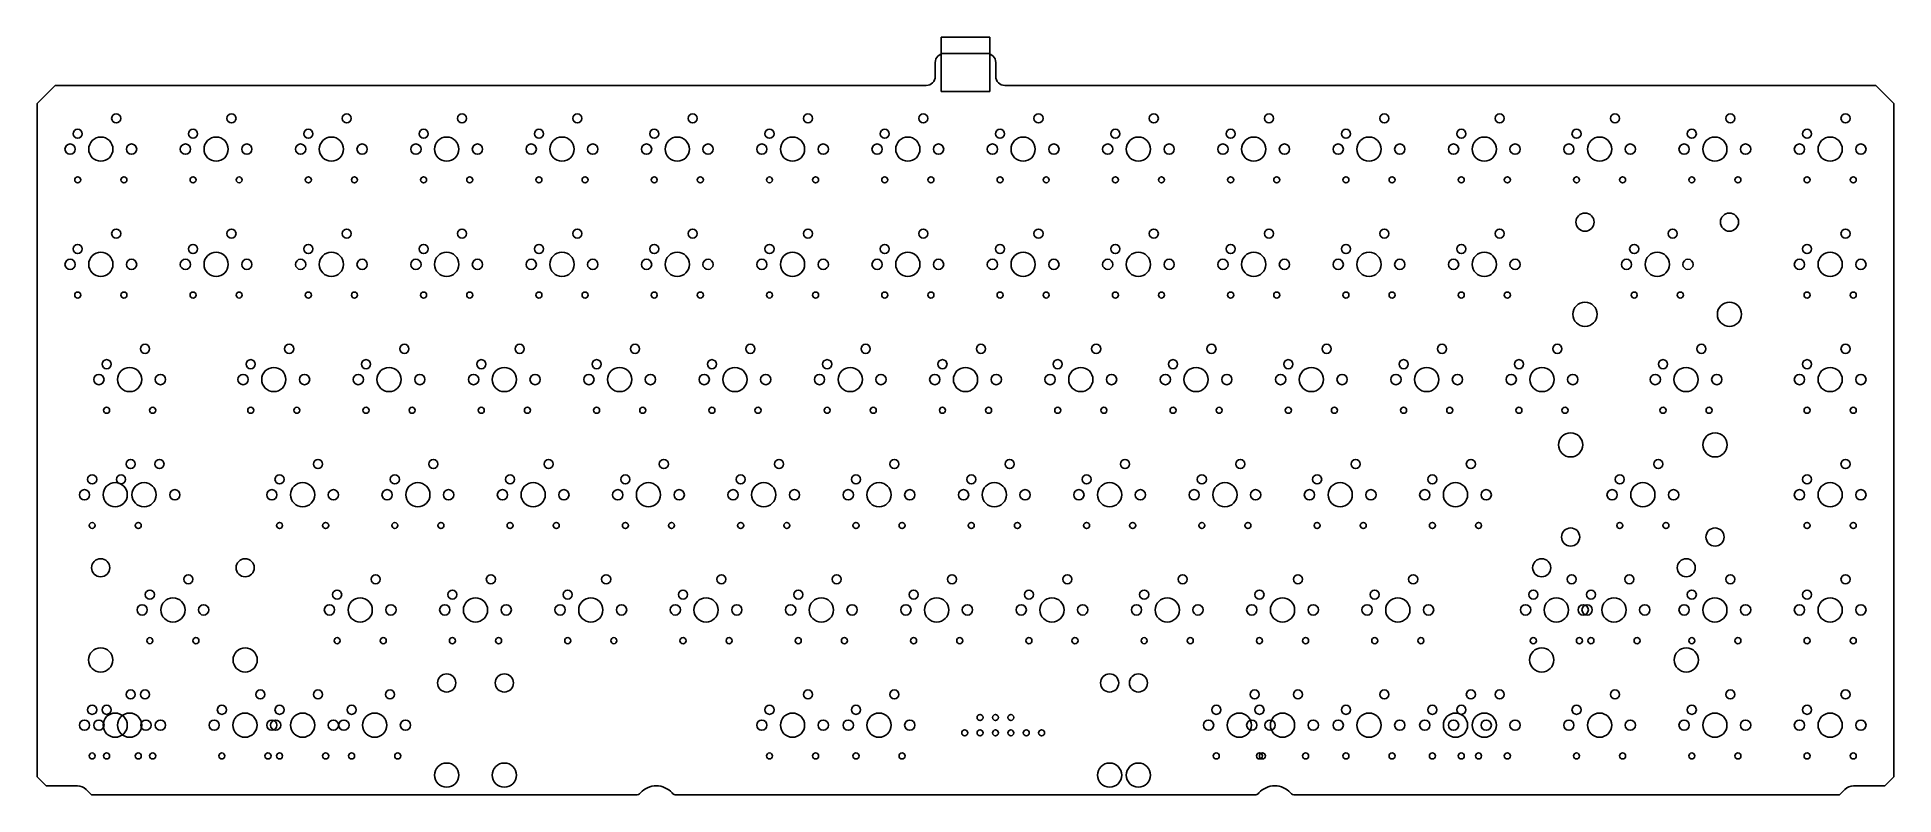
# Model space of a CAD drawing. Header units: millimetres. Extents: x 386 to 693, y 221 to 346.
import ezdxf

# ---------------------------------------------------------------- set-up
doc = ezdxf.new("R2010")
doc.units = ezdxf.units.MM
doc.layers.add('기판1.5t', color=72, linetype='Continuous')

msp = doc.modelspace()

# ---------------------------------------------------------------- linework, layer by layer
at = {"layer": '기판1.5t', "color": 5}
for p, q in [((535.32, 346.18), (543.32, 346.18)), ((535.32, 337.18), (535.32, 346.18)), ((535.32, 346.18), (543.32, 346.18)), ((535.32, 337.18), (535.32, 346.18)), ((535.32, 346.18), (543.32, 346.18)), ((535.32, 337.18), (535.32, 346.18)), ((543.32, 337.18), (543.32, 346.18)), ((543.32, 337.18), (543.32, 346.18)), ((543.32, 337.18), (543.32, 346.18)), ((535.32, 337.18), (543.32, 337.18))]:
    msp.add_line(p, q, dxfattribs=at)
at = {"layer": '기판1.5t'}
for p, q in [((534.32, 341.98), (534.32, 339.68)), ((542.82, 343.48), (535.82, 343.48)), ((544.32, 341.98), (544.32, 339.68)), ((388.92, 338.18), (385.92, 335.18)), ((388.92, 338.18), (532.82, 338.18)), ((689.72, 338.18), (545.82, 338.18)), ((689.72, 338.18), (692.72, 335.18)), ((385.92, 335.18), (385.92, 223.88)), ((692.72, 335.18), (692.72, 223.88)), ((385.92, 223.88), (387.42, 222.38)), ((392.59, 222.38), (387.42, 222.38)), ((394, 221.8), (394.92, 220.88)), ((684.63, 221.8), (683.72, 220.88)), ((686.05, 222.38), (691.22, 222.38)), ((692.72, 223.88), (691.22, 222.38)), ((484.86, 220.88), (394.92, 220.88)), ((587.06, 220.88), (491.57, 220.88)), ((593.77, 220.88), (683.72, 220.88))]:
    msp.add_line(p, q, dxfattribs=at)
for centre, radius in [((398.98, 332.74), 0.75), ((418.03, 332.74), 0.75), ((437.08, 332.74), 0.75), ((456.13, 332.74), 0.75), ((475.18, 332.74), 0.75), ((494.23, 332.74), 0.75), ((513.28, 332.74), 0.75), ((532.33, 332.74), 0.75), ((551.38, 332.74), 0.75), ((570.43, 332.74), 0.75), ((589.48, 332.74), 0.75), ((608.53, 332.74), 0.75), ((627.58, 332.74), 0.75), ((646.63, 332.74), 0.75), ((665.68, 332.74), 0.75), ((684.73, 332.74), 0.75), ((391.36, 327.66), 0.85), ((392.63, 330.2), 0.75), ((396.44, 327.66), 2), ((401.52, 327.66), 0.85), ((410.41, 327.66), 0.85), ((411.68, 330.2), 0.75), ((415.49, 327.66), 2), ((420.57, 327.66), 0.85), ((429.46, 327.66), 0.85), ((430.73, 330.2), 0.75), ((434.54, 327.66), 2), ((439.62, 327.66), 0.85), ((448.51, 327.66), 0.85), ((449.78, 330.2), 0.75), ((453.59, 327.66), 2), ((458.67, 327.66), 0.85), ((467.56, 327.66), 0.85), ((468.83, 330.2), 0.75), ((472.64, 327.66), 2), ((477.72, 327.66), 0.85), ((486.61, 327.66), 0.85), ((487.88, 330.2), 0.75), ((491.69, 327.66), 2), ((496.77, 327.66), 0.85), ((505.66, 327.66), 0.85), ((506.93, 330.2), 0.75), ((510.74, 327.66), 2), ((515.82, 327.66), 0.85), ((524.71, 327.66), 0.85), ((525.98, 330.2), 0.75), ((529.79, 327.66), 2), ((534.87, 327.66), 0.85), ((543.76, 327.66), 0.85), ((545.03, 330.2), 0.75), ((548.84, 327.66), 2), ((553.92, 327.66), 0.85), ((562.81, 327.66), 0.85), ((564.08, 330.2), 0.75), ((567.89, 327.66), 2), ((572.97, 327.66), 0.85), ((581.86, 327.66), 0.85), ((583.13, 330.2), 0.75), ((586.94, 327.66), 2), ((592.02, 327.66), 0.85), ((600.91, 327.66), 0.85), ((602.18, 330.2), 0.75), ((605.99, 327.66), 2), ((611.07, 327.66), 0.85), ((619.96, 327.66), 0.85), ((621.23, 330.2), 0.75), ((625.04, 327.66), 2), ((630.12, 327.66), 0.85), ((639.01, 327.66), 0.85), ((640.28, 330.2), 0.75), ((644.09, 327.66), 2), ((649.17, 327.66), 0.85), ((658.06, 327.66), 0.85), ((659.33, 330.2), 0.75), ((663.14, 327.66), 2), ((668.22, 327.66), 0.85), ((677.11, 327.66), 0.85), ((678.38, 330.2), 0.75), ((682.19, 327.66), 2), ((687.27, 327.66), 0.85), ((392.63, 322.58), 0.5), ((400.25, 322.58), 0.5), ((411.68, 322.58), 0.5), ((419.3, 322.58), 0.5), ((430.73, 322.58), 0.5), ((438.35, 322.58), 0.5), ((449.78, 322.58), 0.5), ((457.4, 322.58), 0.5), ((468.83, 322.58), 0.5), ((476.45, 322.58), 0.5), ((487.88, 322.58), 0.5), ((495.5, 322.58), 0.5), ((506.93, 322.58), 0.5), ((514.55, 322.58), 0.5), ((525.98, 322.58), 0.5), ((533.6, 322.58), 0.5), ((545.03, 322.58), 0.5), ((552.65, 322.58), 0.5), ((564.08, 322.58), 0.5), ((571.7, 322.58), 0.5), ((583.13, 322.58), 0.5), ((590.75, 322.58), 0.5), ((602.18, 322.58), 0.5), ((609.8, 322.58), 0.5), ((621.23, 322.58), 0.5), ((628.85, 322.58), 0.5), ((640.28, 322.58), 0.5), ((647.9, 322.58), 0.5), ((659.33, 322.58), 0.5), ((666.95, 322.58), 0.5), ((678.38, 322.58), 0.5), ((686, 322.58), 0.5), ((641.68, 315.59), 1.5), ((665.55, 315.59), 1.5), ((398.98, 313.69), 0.75), ((418.03, 313.69), 0.75), ((437.08, 313.69), 0.75), ((456.13, 313.69), 0.75), ((475.18, 313.69), 0.75), ((494.23, 313.69), 0.75), ((513.28, 313.69), 0.75), ((532.33, 313.69), 0.75), ((551.38, 313.69), 0.75), ((570.43, 313.69), 0.75), ((589.48, 313.69), 0.75), ((608.53, 313.69), 0.75), ((627.58, 313.69), 0.75), ((656.16, 313.69), 0.75), ((684.73, 313.69), 0.75), ((392.63, 311.15), 0.75), ((396.44, 308.61), 2), ((411.68, 311.15), 0.75), ((415.49, 308.61), 2), ((430.73, 311.15), 0.75), ((434.54, 308.61), 2), ((449.78, 311.15), 0.75), ((453.59, 308.61), 2), ((468.83, 311.15), 0.75), ((472.64, 308.61), 2), ((487.88, 311.15), 0.75), ((491.69, 308.61), 2), ((506.93, 311.15), 0.75), ((510.74, 308.61), 2), ((525.98, 311.15), 0.75), ((529.79, 308.61), 2), ((545.03, 311.15), 0.75), ((548.84, 308.61), 2), ((564.08, 311.15), 0.75), ((567.89, 308.61), 2), ((583.13, 311.15), 0.75), ((586.94, 308.61), 2), ((602.18, 311.15), 0.75), ((605.99, 308.61), 2), ((621.23, 311.15), 0.75), ((625.04, 308.61), 2), ((649.81, 311.15), 0.75), ((653.62, 308.61), 2), ((678.38, 311.15), 0.75), ((682.19, 308.61), 2), ((391.36, 308.61), 0.85), ((401.52, 308.61), 0.85), ((410.41, 308.61), 0.85), ((420.57, 308.61), 0.85), ((429.46, 308.61), 0.85), ((439.62, 308.61), 0.85), ((448.51, 308.61), 0.85), ((458.67, 308.61), 0.85), ((467.56, 308.61), 0.85), ((477.72, 308.61), 0.85), ((486.61, 308.61), 0.85), ((496.77, 308.61), 0.85), ((505.66, 308.61), 0.85), ((515.82, 308.61), 0.85), ((524.71, 308.61), 0.85), ((534.87, 308.61), 0.85), ((543.76, 308.61), 0.85), ((553.92, 308.61), 0.85), ((562.81, 308.61), 0.85), ((572.97, 308.61), 0.85), ((581.86, 308.61), 0.85), ((592.02, 308.61), 0.85), ((600.91, 308.61), 0.85), ((611.07, 308.61), 0.85), ((619.96, 308.61), 0.85), ((630.12, 308.61), 0.85), ((648.54, 308.61), 0.85), ((658.7, 308.61), 0.85), ((677.11, 308.61), 0.85), ((687.27, 308.61), 0.85), ((392.63, 303.53), 0.5), ((400.25, 303.53), 0.5), ((411.68, 303.53), 0.5), ((419.3, 303.53), 0.5), ((430.73, 303.53), 0.5), ((438.35, 303.53), 0.5), ((449.78, 303.53), 0.5), ((457.4, 303.53), 0.5), ((468.83, 303.53), 0.5), ((476.45, 303.53), 0.5), ((487.88, 303.53), 0.5), ((495.5, 303.53), 0.5), ((506.93, 303.53), 0.5), ((514.55, 303.53), 0.5), ((525.98, 303.53), 0.5), ((533.6, 303.53), 0.5), ((545.03, 303.53), 0.5), ((552.65, 303.53), 0.5), ((564.08, 303.53), 0.5), ((571.7, 303.53), 0.5), ((583.13, 303.53), 0.5), ((590.75, 303.53), 0.5), ((602.18, 303.53), 0.5), ((609.8, 303.53), 0.5), ((621.23, 303.53), 0.5), ((628.85, 303.53), 0.5), ((649.81, 303.53), 0.5), ((657.43, 303.53), 0.5), ((678.38, 303.53), 0.5), ((686, 303.53), 0.5), ((641.68, 300.35), 2), ((665.55, 300.35), 2), ((403.74, 294.64), 0.75), ((427.56, 294.64), 0.75), ((446.61, 294.64), 0.75), ((465.66, 294.64), 0.75), ((484.71, 294.64), 0.75), ((503.76, 294.64), 0.75), ((522.81, 294.64), 0.75), ((541.86, 294.64), 0.75), ((560.91, 294.64), 0.75), ((579.96, 294.64), 0.75), ((599.01, 294.64), 0.75), ((618.06, 294.64), 0.75), ((637.11, 294.64), 0.75), ((660.92, 294.64), 0.75), ((684.73, 294.64), 0.75), ((397.39, 292.1), 0.75), ((401.2, 289.56), 2), ((421.21, 292.1), 0.75), ((425.02, 289.56), 2), ((440.26, 292.1), 0.75), ((444.07, 289.56), 2), ((459.31, 292.1), 0.75), ((463.12, 289.56), 2), ((478.36, 292.1), 0.75), ((482.17, 289.56), 2), ((497.41, 292.1), 0.75), ((501.22, 289.56), 2), ((516.46, 292.1), 0.75), ((520.27, 289.56), 2), ((535.51, 292.1), 0.75), ((539.32, 289.56), 2), ((554.56, 292.1), 0.75), ((558.37, 289.56), 2), ((573.61, 292.1), 0.75), ((577.42, 289.56), 2), ((592.66, 292.1), 0.75), ((596.47, 289.56), 2), ((611.71, 292.1), 0.75), ((615.52, 289.56), 2), ((630.76, 292.1), 0.75), ((634.57, 289.56), 2), ((654.57, 292.1), 0.75), ((658.38, 289.56), 2), ((678.38, 292.1), 0.75), ((682.19, 289.56), 2), ((396.12, 289.56), 0.85), ((406.28, 289.56), 0.85), ((419.94, 289.56), 0.85), ((430.1, 289.56), 0.85), ((438.99, 289.56), 0.85), ((449.15, 289.56), 0.85), ((458.04, 289.56), 0.85), ((468.2, 289.56), 0.85), ((477.09, 289.56), 0.85), ((487.25, 289.56), 0.85), ((496.14, 289.56), 0.85), ((506.3, 289.56), 0.85), ((515.19, 289.56), 0.85), ((525.35, 289.56), 0.85), ((534.24, 289.56), 0.85), ((544.4, 289.56), 0.85), ((553.29, 289.56), 0.85), ((563.45, 289.56), 0.85), ((572.34, 289.56), 0.85), ((582.5, 289.56), 0.85), ((591.39, 289.56), 0.85), ((601.55, 289.56), 0.85), ((610.44, 289.56), 0.85), ((620.6, 289.56), 0.85), ((629.49, 289.56), 0.85), ((639.65, 289.56), 0.85), ((653.3, 289.56), 0.85), ((663.46, 289.56), 0.85), ((677.11, 289.56), 0.85), ((687.27, 289.56), 0.85), ((397.39, 284.48), 0.5), ((405.01, 284.48), 0.5), ((421.21, 284.48), 0.5), ((428.83, 284.48), 0.5), ((440.26, 284.48), 0.5), ((447.88, 284.48), 0.5), ((459.31, 284.48), 0.5), ((466.93, 284.48), 0.5), ((478.36, 284.48), 0.5), ((485.98, 284.48), 0.5), ((497.41, 284.48), 0.5), ((505.03, 284.48), 0.5), ((516.46, 284.48), 0.5), ((524.08, 284.48), 0.5), ((535.51, 284.48), 0.5), ((543.13, 284.48), 0.5), ((554.56, 284.48), 0.5), ((562.18, 284.48), 0.5), ((573.61, 284.48), 0.5), ((581.23, 284.48), 0.5), ((592.66, 284.48), 0.5), ((600.28, 284.48), 0.5), ((611.71, 284.48), 0.5), ((619.33, 284.48), 0.5), ((630.76, 284.48), 0.5), ((638.38, 284.48), 0.5), ((654.57, 284.48), 0.5), ((662.19, 284.48), 0.5), ((678.38, 284.48), 0.5), ((686, 284.48), 0.5), ((639.3, 278.76), 2), ((663.17, 278.76), 2), ((401.36, 275.59), 0.75), ((406.13, 275.59), 0.75), ((432.32, 275.59), 0.75), ((451.37, 275.59), 0.75), ((470.42, 275.59), 0.75), ((489.47, 275.59), 0.75), ((508.52, 275.59), 0.75), ((527.57, 275.59), 0.75), ((546.62, 275.59), 0.75), ((565.67, 275.59), 0.75), ((584.72, 275.59), 0.75), ((603.77, 275.59), 0.75), ((622.82, 275.59), 0.75), ((653.78, 275.59), 0.75), ((684.73, 275.59), 0.75), ((395.01, 273.05), 0.75), ((399.78, 273.05), 0.75), ((425.97, 273.05), 0.75), ((445.02, 273.05), 0.75), ((464.07, 273.05), 0.75), ((483.12, 273.05), 0.75), ((502.17, 273.05), 0.75), ((521.22, 273.05), 0.75), ((540.27, 273.05), 0.75), ((559.32, 273.05), 0.75), ((578.37, 273.05), 0.75), ((597.42, 273.05), 0.75), ((616.47, 273.05), 0.75), ((647.43, 273.05), 0.75), ((678.38, 273.05), 0.75), ((393.74, 270.51), 0.85), ((398.82, 270.51), 2), ((403.59, 270.51), 2), ((408.67, 270.51), 0.85), ((424.7, 270.51), 0.85), ((429.78, 270.51), 2), ((434.86, 270.51), 0.85), ((443.75, 270.51), 0.85), ((448.83, 270.51), 2), ((453.91, 270.51), 0.85), ((462.8, 270.51), 0.85), ((467.88, 270.51), 2), ((472.96, 270.51), 0.85), ((481.85, 270.51), 0.85), ((486.93, 270.51), 2), ((492.01, 270.51), 0.85), ((500.9, 270.51), 0.85), ((505.98, 270.51), 2), ((511.06, 270.51), 0.85), ((519.95, 270.51), 0.85), ((525.03, 270.51), 2), ((530.11, 270.51), 0.85), ((539, 270.51), 0.85), ((544.08, 270.51), 2), ((549.16, 270.51), 0.85), ((558.05, 270.51), 0.85), ((563.13, 270.51), 2), ((568.21, 270.51), 0.85), ((577.1, 270.51), 0.85), ((582.18, 270.51), 2), ((587.26, 270.51), 0.85), ((596.15, 270.51), 0.85), ((601.23, 270.51), 2), ((606.31, 270.51), 0.85), ((615.2, 270.51), 0.85), ((620.28, 270.51), 2), ((625.36, 270.51), 0.85), ((646.16, 270.51), 0.85), ((651.24, 270.51), 2), ((656.32, 270.51), 0.85), ((677.11, 270.51), 0.85), ((682.19, 270.51), 2), ((687.27, 270.51), 0.85), ((395.01, 265.43), 0.5), ((402.63, 265.43), 0.5), ((425.97, 265.43), 0.5), ((433.59, 265.43), 0.5), ((445.02, 265.43), 0.5), ((452.64, 265.43), 0.5), ((464.07, 265.43), 0.5), ((471.69, 265.43), 0.5), ((483.12, 265.43), 0.5), ((490.74, 265.43), 0.5), ((502.17, 265.43), 0.5), ((509.79, 265.43), 0.5), ((521.22, 265.43), 0.5), ((528.84, 265.43), 0.5), ((540.27, 265.43), 0.5), ((547.89, 265.43), 0.5), ((559.32, 265.43), 0.5), ((566.94, 265.43), 0.5), ((578.37, 265.43), 0.5), ((585.99, 265.43), 0.5), ((597.42, 265.43), 0.5), ((605.04, 265.43), 0.5), ((616.47, 265.43), 0.5), ((624.09, 265.43), 0.5), ((639.3, 263.52), 1.5), ((647.43, 265.43), 0.5), ((655.05, 265.43), 0.5), ((663.17, 263.52), 1.5), ((678.38, 265.43), 0.5), ((686, 265.43), 0.5), ((396.41, 258.44), 1.5), ((420.29, 258.44), 1.5), ((634.53, 258.44), 1.5), ((658.41, 258.44), 1.5), ((404.54, 254), 0.75), ((410.89, 256.54), 0.75), ((435.49, 254), 0.75), ((441.84, 256.54), 0.75), ((454.54, 254), 0.75), ((460.89, 256.54), 0.75), ((473.59, 254), 0.75), ((479.94, 256.54), 0.75), ((492.64, 254), 0.75), ((498.99, 256.54), 0.75), ((511.69, 254), 0.75), ((518.04, 256.54), 0.75), ((530.74, 254), 0.75), ((537.09, 256.54), 0.75), ((549.79, 254), 0.75), ((556.14, 256.54), 0.75), ((568.84, 254), 0.75), ((575.19, 256.54), 0.75), ((587.89, 254), 0.75), ((594.24, 256.54), 0.75), ((606.94, 254), 0.75), ((613.29, 256.54), 0.75), ((633.14, 254), 0.75), ((639.49, 256.54), 0.75), ((642.66, 254), 0.75), ((649.01, 256.54), 0.75), ((659.33, 254), 0.75), ((665.68, 256.54), 0.75), ((678.38, 254), 0.75), ((684.73, 256.54), 0.75), ((403.27, 251.46), 0.85), ((408.35, 251.46), 2), ((413.43, 251.46), 0.85), ((434.22, 251.46), 0.85), ((439.3, 251.46), 2), ((444.38, 251.46), 0.85), ((453.27, 251.46), 0.85), ((458.35, 251.46), 2), ((463.43, 251.46), 0.85), ((472.32, 251.46), 0.85), ((477.4, 251.46), 2), ((482.48, 251.46), 0.85), ((491.37, 251.46), 0.85), ((496.45, 251.46), 2), ((501.53, 251.46), 0.85), ((510.42, 251.46), 0.85), ((515.5, 251.46), 2), ((520.58, 251.46), 0.85), ((529.47, 251.46), 0.85), ((534.55, 251.46), 2), ((539.63, 251.46), 0.85), ((548.52, 251.46), 0.85), ((553.6, 251.46), 2), ((558.68, 251.46), 0.85), ((567.57, 251.46), 0.85), ((572.65, 251.46), 2), ((577.73, 251.46), 0.85), ((586.62, 251.46), 0.85), ((591.7, 251.46), 2), ((596.78, 251.46), 0.85), ((605.67, 251.46), 0.85), ((610.75, 251.46), 2), ((615.83, 251.46), 0.85), ((631.87, 251.46), 0.85), ((636.95, 251.46), 2), ((641.39, 251.46), 0.85), ((642.03, 251.46), 0.85), ((646.47, 251.46), 2), ((651.55, 251.46), 0.85), ((658.06, 251.46), 0.85), ((663.14, 251.46), 2), ((668.22, 251.46), 0.85), ((677.11, 251.46), 0.85), ((682.19, 251.46), 2), ((687.27, 251.46), 0.85), ((404.54, 246.38), 0.5), ((412.16, 246.38), 0.5), ((435.49, 246.38), 0.5), ((443.11, 246.38), 0.5), ((454.54, 246.38), 0.5), ((462.16, 246.38), 0.5), ((473.59, 246.38), 0.5), ((481.21, 246.38), 0.5), ((492.64, 246.38), 0.5), ((500.26, 246.38), 0.5), ((511.69, 246.38), 0.5), ((519.31, 246.38), 0.5), ((530.74, 246.38), 0.5), ((538.36, 246.38), 0.5), ((549.79, 246.38), 0.5), ((557.41, 246.38), 0.5), ((568.84, 246.38), 0.5), ((576.46, 246.38), 0.5), ((587.89, 246.38), 0.5), ((595.51, 246.38), 0.5), ((606.94, 246.38), 0.5), ((614.56, 246.38), 0.5), ((633.14, 246.38), 0.5), ((640.76, 246.38), 0.5), ((642.66, 246.38), 0.5), ((650.28, 246.38), 0.5), ((659.33, 246.38), 0.5), ((666.95, 246.38), 0.5), ((678.38, 246.38), 0.5), ((686, 246.38), 0.5), ((396.41, 243.2), 2), ((420.29, 243.2), 2), ((634.53, 243.2), 2), ((658.41, 243.2), 2), ((453.59, 239.39), 1.5), ((463.12, 239.39), 1.5), ((563.13, 239.39), 1.5), ((567.89, 239.39), 1.5), ((401.36, 237.49), 0.75), ((403.74, 237.49), 0.75), ((422.79, 237.49), 0.75), ((432.32, 237.49), 0.75), ((444.23, 237.49), 0.75), ((513.28, 237.49), 0.75), ((527.57, 237.49), 0.75), ((587.1, 237.49), 0.75), ((594.24, 237.49), 0.75), ((608.53, 237.49), 0.75), ((622.82, 237.49), 0.75), ((627.58, 237.49), 0.75), ((646.63, 237.49), 0.75), ((665.68, 237.49), 0.75), ((684.73, 237.49), 0.75), ((393.74, 232.41), 0.85), ((395.01, 234.95), 0.75), ((396.12, 232.41), 0.85), ((397.39, 234.95), 0.75), ((398.82, 232.41), 2), ((401.2, 232.41), 2), ((403.9, 232.41), 0.85), ((406.28, 232.41), 0.85), ((415.17, 232.41), 0.85), ((416.44, 234.95), 0.75), ((420.25, 232.41), 2), ((424.7, 232.41), 0.85), ((425.33, 232.41), 0.85), ((425.97, 234.95), 0.75), ((429.78, 232.41), 2), ((434.86, 232.41), 0.85), ((436.61, 232.41), 0.85), ((437.88, 234.95), 0.75), ((441.69, 232.41), 2), ((446.77, 232.41), 0.85), ((505.66, 232.41), 0.85), ((506.93, 234.95), 0.75), ((510.74, 232.41), 2), ((515.82, 232.41), 0.85), ((519.95, 232.41), 0.85), ((521.22, 234.95), 0.75), ((525.03, 232.41), 2), ((530.11, 232.41), 0.85), ((541.73, 233.68), 0.5), ((544.27, 233.68), 0.5), ((546.81, 233.68), 0.5), ((579.48, 232.41), 0.85), ((580.75, 234.95), 0.75), ((584.56, 232.41), 2), ((586.62, 232.41), 0.85), ((587.89, 234.95), 0.75), ((589.64, 232.41), 0.85), ((591.7, 232.41), 2), ((596.78, 232.41), 0.85), ((600.91, 232.41), 0.85), ((602.18, 234.95), 0.75), ((605.99, 232.41), 2), ((611.07, 232.41), 0.85), ((615.2, 232.41), 0.85), ((616.47, 234.95), 0.75), ((620.28, 232.41), 2), ((619.96, 232.41), 0.85), ((621.23, 234.95), 0.75), ((625.04, 232.41), 2), ((625.36, 232.41), 0.85), ((630.12, 232.41), 0.85), ((639.01, 232.41), 0.85), ((640.28, 234.95), 0.75), ((644.09, 232.41), 2), ((649.17, 232.41), 0.85), ((658.06, 232.41), 0.85), ((659.33, 234.95), 0.75), ((663.14, 232.41), 2), ((668.22, 232.41), 0.85), ((677.11, 232.41), 0.85), ((678.38, 234.95), 0.75), ((682.19, 232.41), 2), ((687.27, 232.41), 0.85), ((539.19, 231.14), 0.5), ((541.73, 231.14), 0.5), ((544.27, 231.14), 0.5), ((546.81, 231.14), 0.5), ((549.35, 231.14), 0.5), ((551.89, 231.14), 0.5), ((395.01, 227.33), 0.5), ((397.39, 227.33), 0.5), ((402.63, 227.33), 0.5), ((405.01, 227.33), 0.5), ((416.44, 227.33), 0.5), ((424.06, 227.33), 0.5), ((425.97, 227.33), 0.5), ((433.59, 227.33), 0.5), ((437.88, 227.33), 0.5), ((445.5, 227.33), 0.5), ((506.93, 227.33), 0.5), ((514.55, 227.33), 0.5), ((521.22, 227.33), 0.5), ((528.84, 227.33), 0.5), ((580.75, 227.33), 0.5), ((587.89, 227.33), 0.5), ((588.37, 227.33), 0.5), ((595.51, 227.33), 0.5), ((602.18, 227.33), 0.5), ((609.8, 227.33), 0.5), ((616.47, 227.33), 0.5), ((621.23, 227.33), 0.5), ((624.09, 227.33), 0.5), ((628.85, 227.33), 0.5), ((640.28, 227.33), 0.5), ((647.9, 227.33), 0.5), ((659.33, 227.33), 0.5), ((666.95, 227.33), 0.5), ((678.38, 227.33), 0.5), ((686, 227.33), 0.5), ((453.59, 224.15), 2), ((463.12, 224.15), 2), ((563.13, 224.15), 2), ((567.89, 224.15), 2)]:
    msp.add_circle(centre, radius, dxfattribs=at)
for centre, radius, start, end in [((535.82, 341.98), 1.5, 90, 180), ((542.82, 341.98), 1.5, 0, 90), ((532.82, 339.68), 1.5, 270, 0), ((545.82, 339.68), 1.5, 180, 270), ((392.59, 220.38), 2, 45, 90), ((484.86, 221.88), 1, 270, 318.1897), ((488.22, 218.88), 3.5, 41.8103, 138.1897), ((491.57, 221.88), 1, 221.8103, 270), ((587.06, 221.88), 1, 270, 318.1897), ((590.42, 218.88), 3.5, 41.8103, 138.1897), ((593.77, 221.88), 1, 221.8103, 270), ((686.05, 220.38), 2, 90, 135)]:
    msp.add_arc(centre, radius, start, end, dxfattribs=at)

doc.saveas('drawing.dxf')
